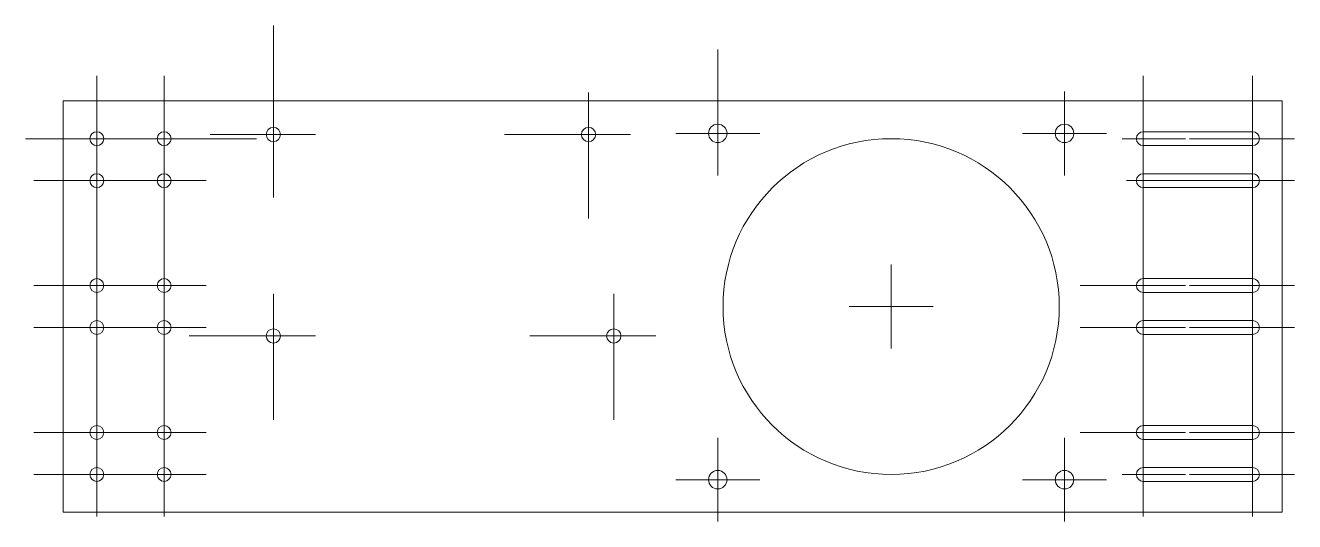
# Model space of a CAD drawing. Header units: millimetres. Extents: x -9 to 293, y -2 to 116.
import ezdxf

# ---------------------------------------------------------------- set-up
doc = ezdxf.new("R2010")
doc.units = ezdxf.units.MM
doc.layers.add('centres', color=7, linetype='CONTINUOUS', lineweight=0)
doc.layers.add('mother', color=7, linetype='CONTINUOUS', lineweight=0)

msp = doc.modelspace()

# ---------------------------------------------------------------- linework, layer by layer
at = {"layer": 'centres'}
for p, q in [((50, 116), (50, 91)), ((155.75, 80.25), (155.75, 110.25)), ((8, 104), (8, 79)), ((24, 104), (24, 79)), ((257, 104), (257, 79)), ((283, 104), (283, 79)), ((50, 75), (50, 100)), ((125, 70), (125, 100)), ((238.25, 80.25), (238.25, 100.25)), ((-9, 89), (46, 89)), ((8, 89), (18, 89)), ((24, 89), (34, 89)), ((35, 90), (60, 90)), ((105, 90), (135, 90)), ((145.75, 90.25), (165.75, 90.25)), ((228.25, 90.25), (248.25, 90.25)), ((252, 89), (267, 89)), ((268, 89), (293, 89)), ((-7, 79), (18, 79)), ((8, 79), (8, 69)), ((9, 79), (34, 79)), ((24, 79), (24, 69)), ((253, 79), (293, 79)), ((257, 79), (257, 69)), ((283, 79), (283, 69)), ((8, 69), (8, 44)), ((24, 69), (24, 29)), ((257, 69), (257, 44)), ((283, 69), (283, 44)), ((197, 39), (197, 59)), ((-7, 54), (18, 54)), ((9, 54), (34, 54)), ((50, 22), (50, 52)), ((131, 22), (131, 52)), ((242, 54), (267, 54)), ((268, 54), (293, 54)), ((187, 49), (207, 49)), ((-7, 44), (18, 44)), ((8, 44), (8, 34)), ((9, 44), (34, 44)), ((242, 44), (267, 44)), ((257, 44), (257, 34)), ((268, 44), (293, 44)), ((283, 44), (283, 34)), ((30, 42), (60, 42)), ((111, 42), (141, 42)), ((8, 34), (8, 9)), ((24, 34), (24, 9)), ((257, 34), (257, 9)), ((283, 34), (283, 9)), ((-7, 19), (18, 19)), ((9, 19), (34, 19)), ((242, 19), (267, 19)), ((268, 19), (293, 19)), ((155.75, -2.25), (155.75, 17.75)), ((238.25, -2.25), (238.25, 17.75)), ((-7, 9), (18, 9)), ((8, 9), (8, -1)), ((9, 9), (34, 9)), ((24, 9), (24, -1)), ((145.75, 7.75), (165.75, 7.75)), ((228.25, 7.75), (248.25, 7.75)), ((252, 9), (267, 9)), ((257, 9), (257, -1)), ((268, 9), (293, 9)), ((283, 9), (283, -1))]:
    msp.add_line(p, q, dxfattribs=at)
at = {"layer": 'mother'}
for p, q in [((0, 98), (290, 98)), ((0, 0), (0, 98)), ((290, 98), (290, 0)), ((257, 90.65), (283, 90.65)), ((257, 87.35), (283, 87.35)), ((257, 80.65), (283, 80.65)), ((257, 77.35), (283, 77.35)), ((257, 55.65), (283, 55.65)), ((257, 52.35), (283, 52.35)), ((257, 45.65), (283, 45.65)), ((257, 42.35), (283, 42.35)), ((257, 20.65), (283, 20.65)), ((257, 17.35), (283, 17.35)), ((257, 10.65), (283, 10.65)), ((257, 7.35), (283, 7.35)), ((290, 0), (0, 0))]:
    msp.add_line(p, q, dxfattribs=at)
for centre, radius in [((8, 89), 1.65), ((24, 89), 1.65), ((50, 90), 1.7), ((125, 90), 1.7), ((155.75, 90.25), 2.2), ((238.25, 90.25), 2.2), ((197, 49), 40), ((8, 79), 1.65), ((24, 79), 1.65), ((8, 54), 1.65), ((24, 54), 1.65), ((8, 44), 1.65), ((24, 44), 1.65), ((50, 42), 1.7), ((131, 42), 1.7), ((8, 19), 1.65), ((24, 19), 1.65), ((8, 9), 1.65), ((24, 9), 1.65), ((155.75, 7.75), 2.2), ((238.25, 7.75), 2.2)]:
    msp.add_circle(centre, radius, dxfattribs=at)
at = {"layer": 'mother', "color": 7, "linetype": 'CONTINUOUS', "lineweight": 0}
for centre, start, end in [((257, 89), 90, 270), ((283, 89), 270, 90), ((257, 79), 90, 270), ((283, 79), 270, 90), ((257, 54), 90, 270), ((283, 54), 270, 90), ((257, 44), 90, 270), ((283, 44), 270, 90), ((257, 19), 90, 270), ((283, 19), 270, 90), ((257, 9), 90, 270), ((283, 9), 270, 90)]:
    msp.add_arc(centre, 1.65, start, end, dxfattribs=at)

doc.saveas('drawing.dxf')
